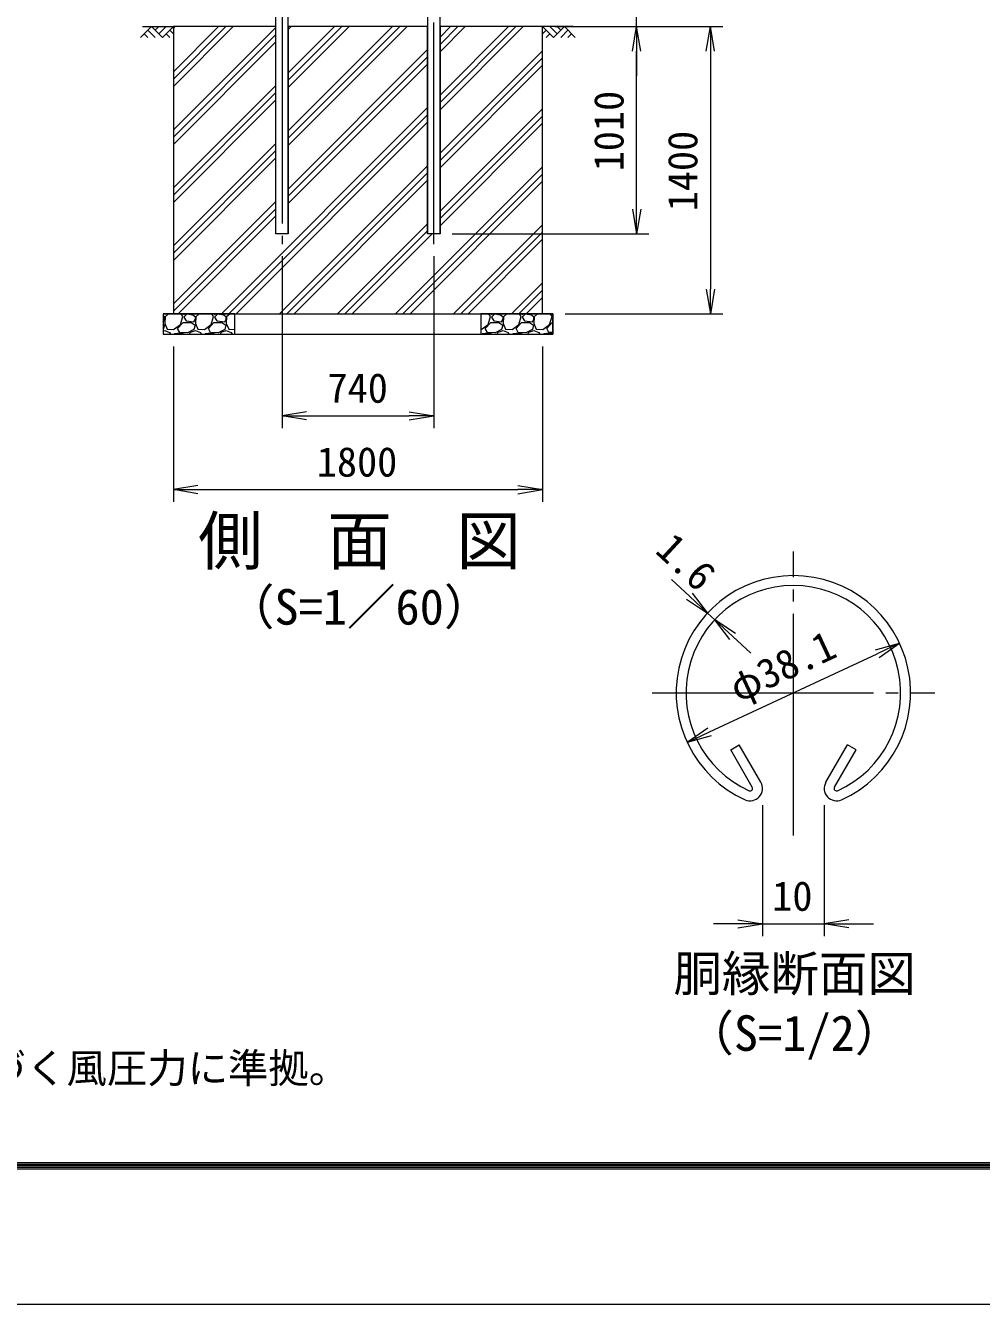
# Model space of a CAD drawing. Units: millimetres, scale not verified, with parts at other scales. Extents: x -21137 to 21137, y -15758 to 15759.
# Drawn here: x -14340 to -9680, y -15758 to -9524 of the extents above; entities that cross this region are included whole.
import ezdxf
from ezdxf.enums import TextEntityAlignment as Align

# ---------------------------------------------------------------- set-up
doc = ezdxf.new("R2010")
doc.units = ezdxf.units.MM
doc.header["$LTSCALE"] = 60
doc.linetypes.add('LONG_CHAIN', pattern=[21, 18, -1, 1, -1])
for name, color, linetype, lineweight in [('0-0_D-TTL', 7, 'Continuous', 9), ('0-1_D-TTL-TXT', 7, 'Continuous', 9), ('0-2_D-BMK', 2, 'LONG_CHAIN', 9), ('0-3_D-STR1', 1, 'Continuous', 9), ('0-4_D-STR-DIM', 7, 'Continuous', 9), ('0-5_0', 7, 'Continuous', 9), ('0-B_D-DCR-HCH', 7, 'Continuous', 9), ('0-C_D-STR4', 7, 'Continuous', 9), ('0-D_D-BGD', 7, 'Continuous', 9)]:
    doc.layers.add(name, color=color, linetype=linetype, lineweight=lineweight)
doc.styles.add('ＭＳ ゴシック', font='')
doc.styles.get('ＭＳ ゴシック').set_extended_font_data('MS Gothic')

# ---------------------------------------------------------------- blocks, each defined once
blk = doc.blocks.new('_Open')
at = {"layer": '0-5_0'}
blk.add_line((-60, 10), (0, 0), dxfattribs=at)
blk.add_lwpolyline([(-60, -10), (0, 0), (-60, 0)], dxfattribs=at)

msp = doc.modelspace()

# ---------------------------------------------------------------- linework, layer by layer
at = {"layer": '0-0_D-TTL', "color": 2}
msp.add_lwpolyline([(-21137.34, 2061.91), (4062.66, 2061.91), (4062.66, -15758.09), (-21137.34, -15758.09)], close=True, dxfattribs=at)
at = {"layer": '0-0_D-TTL'}
for points in [[(-20327.34, 1401.91), (3252.66, 1401.91), (3252.66, -15098.09), (-20327.34, -15098.09)], [(-20319.84, 1394.41), (3245.16, 1394.41), (3245.16, -15090.59), (-20319.84, -15090.59)], [(-20312.34, 1386.91), (3237.66, 1386.91), (3237.66, -15083.09), (-20312.34, -15083.09)], [(-20304.84, 1379.41), (3230.16, 1379.41), (3230.16, -15075.59), (-20304.84, -15075.59)], [(-20297.34, 1371.91), (3222.66, 1371.91), (3222.66, -15068.09), (-20297.34, -15068.09)]]:
    msp.add_lwpolyline(points, close=True, dxfattribs=at)
at = {"layer": '0-2_D-BMK'}
for p, q in [((-13090.03, -589.13), (-13090.03, -10589.13)), ((-12350.03, -10589.13), (-12350.03, -698.13)), ((-10596.92, -13472.38), (-10596.92, -12087.72)), ((-11286.14, -12776.94), (-9907.7, -12776.94))]:
    msp.add_line(p, q, dxfattribs=at)
at = {"layer": '0-3_D-STR1'}
for p, q in [((-12319.78, -10539.13), (-12319.78, -720.13)), ((-12380.28, -9279.13), (-12380.28, -10539.13)), ((-13120.28, -10539.13), (-13120.28, -9482.58)), ((-13059.78, -10539.13), (-13059.78, -9482.58)), ((-13059.78, -10539.13), (-13120.28, -10539.13)), ((-12319.78, -10539.13), (-12380.28, -10539.13)), ((-10902.4, -13054.52), (-10860.73, -13030.46)), ((-10797.13, -13236.87), (-10902.4, -13054.52)), ((-10755.45, -13212.81), (-10860.73, -13030.46)), ((-10438.39, -13212.81), (-10333.12, -13030.46)), ((-10396.71, -13236.87), (-10291.44, -13054.52)), ((-10291.44, -13054.52), (-10333.12, -13030.46))]:
    msp.add_line(p, q, dxfattribs=at)
for centre, radius, start, end in [((-10596.92, -12776.94), 571.5, 294.32478, 245.67522), ((-10596.92, -12776.94), 523.37, 294.32478, 245.67522), ((-10807.55, -13242.88), 60.16, 245.67522, 30), ((-10386.29, -13242.88), 60.16, 150, 294.32478), ((-10807.55, -13242.88), 12.03, 245.67522, 30), ((-10386.29, -13242.88), 12.03, 150, 294.32478)]:
    msp.add_arc(centre, radius, start, end, dxfattribs=at)
at = {"layer": '0-4_D-STR-DIM'}
for p, q in [((-11361.36, -9529.13), (-11361.36, -9229.13)), ((-11760.03, -9529.13), (-11301.36, -9529.13)), ((-11760.03, -9529.13), (-11301.36, -9529.13)), ((-11760.03, -9529.13), (-10941.36, -9529.13)), ((-11361.36, -10419.13), (-11361.36, -9649.13)), ((-11361.36, -9649.13), (-11361.36, -9769.13)), ((-11001.36, -9649.13), (-11001.36, -10809.13)), ((-12259.78, -10539.13), (-11301.36, -10539.13)), ((-13090.03, -10649.13), (-13090.03, -11486.45)), ((-12350.03, -10649.13), (-12350.03, -11486.45)), ((-11710.03, -10929.13), (-10941.36, -10929.13)), ((-13620.03, -11089.13), (-13620.03, -11846.45)), ((-11820.03, -11089.13), (-11820.03, -11846.45)), ((-12970.03, -11426.45), (-12470.03, -11426.45)), ((-13500.03, -11786.45), (-11940.03, -11786.45)), ((-11103.58, -12306.33), (-11191.5, -12224.66)), ((-10980.39, -12420.75), (-11015.66, -12388)), ((-11056.49, -12431.96), (-11055.89, -12431.96)), ((-11021.23, -12464.71), (-11020.63, -12464.71)), ((-10892.47, -12502.42), (-10804.55, -12584.08)), ((-11006.12, -12967.74), (-10187.72, -12586.13)), ((-10746.92, -13324.64), (-10746.92, -13963.04)), ((-10446.92, -13324.64), (-10446.92, -13963.04)), ((-10866.92, -13903.04), (-10986.92, -13903.04)), ((-10746.92, -13903.04), (-10446.92, -13903.04)), ((-10326.92, -13903.04), (-10206.92, -13903.04))]:
    msp.add_line(p, q, dxfattribs=at)
at = {"layer": '0-B_D-DCR-HCH'}
for p, q in [((-13726.46, -9529.13), (-13779.67, -9582.34)), ((-13726.46, -9529.13), (-13673.25, -9582.34)), ((-13708.72, -9546.87), (-13690.98, -9529.13)), ((-13690.98, -9564.61), (-13655.51, -9529.13)), ((-13673.25, -9582.34), (-13620.03, -9529.13)), ((-13620.03, -9537.76), (-13611.4, -9529.13)), ((-13620.03, -9820.6), (-13328.56, -9529.13)), ((-13620.03, -9785.25), (-13363.92, -9529.13)), ((-13620.03, -9749.89), (-13399.27, -9529.13)), ((-13620.03, -10032.74), (-13120.28, -9532.99)), ((-13059.78, -9543.2), (-13045.72, -9529.13)), ((-13059.78, -9826.04), (-12762.88, -9529.13)), ((-13059.78, -10108.88), (-12480.03, -9529.13)), ((-13059.78, -9790.68), (-12798.23, -9529.13)), ((-13059.78, -10073.53), (-12515.39, -9529.13)), ((-13059.78, -9755.33), (-12833.59, -9529.13)), ((-13059.78, -10038.17), (-12550.74, -9529.13)), ((-12319.78, -9651.73), (-12197.19, -9529.13)), ((-12319.78, -9934.57), (-11914.35, -9529.13)), ((-12319.78, -9616.37), (-12232.55, -9529.13)), ((-12319.78, -9899.21), (-11949.7, -9529.13)), ((-12319.78, -9581.01), (-12267.9, -9529.13)), ((-12319.78, -9863.86), (-11985.06, -9529.13)), ((-11766.82, -9582.34), (-11820.03, -9529.13)), ((-11749.08, -9564.61), (-11784.56, -9529.13)), ((-11713.61, -9529.13), (-11766.82, -9582.34)), ((-11731.25, -9546.96), (-11749.08, -9529.13)), ((-11713.61, -9529.13), (-11660.4, -9582.34)), ((-13761.93, -9564.61), (-13744.11, -9582.34)), ((-13744.19, -9546.87), (-13708.56, -9582.34)), ((-13655.51, -9564.61), (-13637.69, -9582.34)), ((-13637.77, -9546.87), (-13620.03, -9564.53)), ((-13620.03, -10068.09), (-13120.28, -9568.34)), ((-11802.3, -9546.87), (-11820.03, -9564.53)), ((-11784.56, -9564.61), (-11802.38, -9582.34)), ((-11695.87, -9546.87), (-11731.51, -9582.34)), ((-11678.13, -9564.61), (-11695.95, -9582.34)), ((-13620.03, -10103.45), (-13120.28, -9603.7)), ((-13059.78, -10321.01), (-12380.28, -9641.51)), ((-12319.78, -10146.7), (-11820.03, -9646.95)), ((-13059.78, -10356.37), (-12380.28, -9676.87)), ((-13059.78, -10391.73), (-12380.28, -9712.23)), ((-12319.78, -10182.06), (-11820.03, -9682.31)), ((-12319.78, -10217.41), (-11820.03, -9717.66)), ((-13620.03, -10315.58), (-13120.28, -9815.83)), ((-13620.03, -10350.93), (-13120.28, -9851.18)), ((-13620.03, -10386.29), (-13120.28, -9886.54)), ((-13385.06, -10929.13), (-12380.28, -9924.36)), ((-13349.7, -10929.13), (-12380.28, -9959.71)), ((-12319.78, -10429.54), (-11820.03, -9929.79)), ((-12319.78, -10464.9), (-11820.03, -9965.15)), ((-13314.35, -10929.13), (-12380.28, -9995.07)), ((-12319.78, -10500.25), (-11820.03, -10000.5)), ((-13620.03, -10598.42), (-13120.28, -10098.67)), ((-13620.03, -10633.78), (-13120.28, -10134.03)), ((-13620.03, -10669.13), (-13120.28, -10169.38)), ((-13102.22, -10929.13), (-12380.28, -10207.2)), ((-12536.53, -10929.13), (-11820.03, -10212.64)), ((-13066.86, -10929.13), (-12380.28, -10242.56)), ((-13031.5, -10929.13), (-12380.28, -10277.91)), ((-12501.17, -10929.13), (-11820.03, -10247.99)), ((-12465.82, -10929.13), (-11820.03, -10283.35)), ((-13620.03, -10881.26), (-13120.28, -10381.51)), ((-13620.03, -10916.62), (-13120.28, -10416.87)), ((-13597.19, -10929.13), (-13120.28, -10452.23)), ((-12819.37, -10929.13), (-12380.28, -10490.04)), ((-12784.02, -10929.13), (-12380.28, -10525.4)), ((-12253.69, -10929.13), (-11820.03, -10495.48)), ((-12218.33, -10929.13), (-11820.03, -10530.83)), ((-12748.66, -10929.13), (-12358.66, -10539.13)), ((-12182.98, -10929.13), (-11820.03, -10566.19)), ((-11970.84, -10929.13), (-11820.03, -10778.32)), ((-11935.49, -10929.13), (-11820.03, -10813.68)), ((-11900.13, -10929.13), (-11820.03, -10849.03)), ((-13662.16, -10946.13), (-13670.03, -10939.24)), ((-13670.03, -10968.59), (-13669.66, -10968.63)), ((-13669.66, -10968.63), (-13662.16, -10955.13)), ((-13660.66, -10944.63), (-13662.16, -10976.13)), ((-13662.16, -10955.13), (-13662.16, -10946.13)), ((-13643.68, -10929.13), (-13660.66, -10944.63)), ((-13585.66, -10980.63), (-13573.66, -10943.13)), ((-13573.66, -10943.13), (-13582.22, -10929.13)), ((-13570.56, -10929.13), (-13569.16, -10932.63)), ((-13569.16, -10932.63), (-13563.33, -10929.13)), ((-13554.16, -10931.13), (-13569.16, -10946.13)), ((-13569.16, -10946.13), (-13557.16, -10964.13)), ((-13557.16, -10964.13), (-13519.66, -10968.63)), ((-13524.16, -10935.63), (-13554.16, -10931.13)), ((-13512.16, -10946.13), (-13524.16, -10935.63)), ((-13519.66, -10968.63), (-13512.16, -10955.13)), ((-13510.66, -10944.63), (-13512.16, -10976.13)), ((-13512.16, -10955.13), (-13512.16, -10946.13)), ((-13493.68, -10929.13), (-13510.66, -10944.63)), ((-13435.66, -10980.63), (-13423.66, -10943.13)), ((-13423.66, -10943.13), (-13432.22, -10929.13)), ((-13420.56, -10929.13), (-13419.16, -10932.63)), ((-13419.16, -10932.63), (-13413.33, -10929.13)), ((-13404.16, -10931.13), (-13419.16, -10946.13)), ((-13419.16, -10946.13), (-13407.16, -10964.13)), ((-13407.16, -10964.13), (-13369.66, -10968.63)), ((-13374.16, -10935.63), (-13404.16, -10931.13)), ((-13362.16, -10946.13), (-13374.16, -10935.63)), ((-13369.66, -10968.63), (-13362.16, -10955.13)), ((-13360.66, -10944.63), (-13362.16, -10976.13)), ((-13362.16, -10955.13), (-13362.16, -10946.13)), ((-13343.68, -10929.13), (-13360.66, -10944.63)), ((-12085.66, -10980.63), (-12073.66, -10943.13)), ((-12073.66, -10943.13), (-12082.22, -10929.13)), ((-12070.56, -10929.13), (-12069.16, -10932.63)), ((-12069.16, -10932.63), (-12063.33, -10929.13)), ((-12054.16, -10931.13), (-12069.16, -10946.13)), ((-12069.16, -10946.13), (-12057.16, -10964.13)), ((-12057.16, -10964.13), (-12019.66, -10968.63)), ((-12024.16, -10935.63), (-12054.16, -10931.13)), ((-12012.16, -10946.13), (-12024.16, -10935.63)), ((-12019.66, -10968.63), (-12012.16, -10955.13)), ((-12010.66, -10944.63), (-12012.16, -10976.13)), ((-12012.16, -10955.13), (-12012.16, -10946.13)), ((-11993.68, -10929.13), (-12010.66, -10944.63)), ((-11935.66, -10980.63), (-11923.66, -10943.13)), ((-11923.66, -10943.13), (-11932.22, -10929.13)), ((-11920.56, -10929.13), (-11919.16, -10932.63)), ((-11919.16, -10932.63), (-11913.33, -10929.13)), ((-11904.16, -10931.13), (-11919.16, -10946.13)), ((-11919.16, -10946.13), (-11907.16, -10964.13)), ((-11907.16, -10964.13), (-11869.66, -10968.63)), ((-11874.16, -10935.63), (-11904.16, -10931.13)), ((-11862.16, -10946.13), (-11874.16, -10935.63)), ((-11869.66, -10968.63), (-11862.16, -10955.13)), ((-11860.66, -10944.63), (-11862.16, -10976.13)), ((-11862.16, -10955.13), (-11862.16, -10946.13)), ((-11843.68, -10929.13), (-11860.66, -10944.63)), ((-11785.66, -10980.63), (-11773.66, -10943.13)), ((-11773.66, -10943.13), (-11782.22, -10929.13)), ((-11770.56, -10929.13), (-11770.03, -10930.45)), ((-13670.03, -10980.72), (-13663.66, -10985.13)), ((-13669.66, -11006.13), (-13670.03, -11006.33)), ((-13670.03, -11013.09), (-13662.16, -11010.63)), ((-13663.66, -10985.13), (-13669.66, -11006.13)), ((-13662.16, -10976.13), (-13650.16, -11004.63)), ((-13662.16, -11010.63), (-13638.16, -11019.63)), ((-13650.16, -11004.63), (-13618.66, -11006.13)), ((-13638.16, -11019.63), (-13633.78, -11029.13)), ((-13618.66, -11006.13), (-13585.66, -10980.63)), ((-13614.91, -11029.13), (-13614.16, -11027.13)), ((-13585.66, -11024.13), (-13614.16, -11027.13)), ((-13599.16, -11001.63), (-13572.16, -10971.63)), ((-13588.66, -11019.63), (-13599.16, -11001.63)), ((-13551.16, -11022.63), (-13588.66, -11019.63)), ((-13565.66, -11029.13), (-13585.66, -11024.13)), ((-13572.16, -10971.63), (-13533.16, -10971.63)), ((-13519.66, -11006.13), (-13551.16, -11022.63)), ((-13540.88, -11029.13), (-13536.16, -11018.13)), ((-13536.16, -11018.13), (-13512.16, -11010.63)), ((-13533.16, -10971.63), (-13513.66, -10985.13)), ((-13513.66, -10985.13), (-13519.66, -11006.13)), ((-13512.16, -10976.13), (-13500.16, -11004.63)), ((-13512.16, -11010.63), (-13488.16, -11019.63)), ((-13500.16, -11004.63), (-13468.66, -11006.13)), ((-13488.16, -11019.63), (-13483.78, -11029.13)), ((-13468.66, -11006.13), (-13435.66, -10980.63)), ((-13464.91, -11029.13), (-13464.16, -11027.13)), ((-13435.66, -11024.13), (-13464.16, -11027.13)), ((-13449.16, -11001.63), (-13422.16, -10971.63)), ((-13438.66, -11019.63), (-13449.16, -11001.63)), ((-13401.16, -11022.63), (-13438.66, -11019.63)), ((-13415.66, -11029.13), (-13435.66, -11024.13)), ((-13422.16, -10971.63), (-13383.16, -10971.63)), ((-13369.66, -11006.13), (-13401.16, -11022.63)), ((-13390.88, -11029.13), (-13386.16, -11018.13)), ((-13386.16, -11018.13), (-13362.16, -11010.63)), ((-13383.16, -10971.63), (-13363.66, -10985.13)), ((-13363.66, -10985.13), (-13369.66, -11006.13)), ((-13362.16, -10976.13), (-13350.16, -11004.63)), ((-13362.16, -11010.63), (-13338.16, -11019.63)), ((-13350.16, -11004.63), (-13320.03, -11006.07)), ((-13338.16, -11019.63), (-13333.78, -11029.13)), ((-12120.03, -11006.07), (-12118.66, -11006.13)), ((-12118.66, -11006.13), (-12085.66, -10980.63)), ((-12114.91, -11029.13), (-12114.16, -11027.13)), ((-12085.66, -11024.13), (-12114.16, -11027.13)), ((-12099.16, -11001.63), (-12072.16, -10971.63)), ((-12088.66, -11019.63), (-12099.16, -11001.63)), ((-12051.16, -11022.63), (-12088.66, -11019.63)), ((-12065.66, -11029.13), (-12085.66, -11024.13)), ((-12072.16, -10971.63), (-12033.16, -10971.63)), ((-12019.66, -11006.13), (-12051.16, -11022.63)), ((-12040.88, -11029.13), (-12036.16, -11018.13)), ((-12036.16, -11018.13), (-12012.16, -11010.63)), ((-12033.16, -10971.63), (-12013.66, -10985.13)), ((-12013.66, -10985.13), (-12019.66, -11006.13)), ((-12012.16, -10976.13), (-12000.16, -11004.63)), ((-12012.16, -11010.63), (-11988.16, -11019.63)), ((-12000.16, -11004.63), (-11968.66, -11006.13)), ((-11988.16, -11019.63), (-11983.78, -11029.13)), ((-11968.66, -11006.13), (-11935.66, -10980.63)), ((-11964.91, -11029.13), (-11964.16, -11027.13)), ((-11935.66, -11024.13), (-11964.16, -11027.13)), ((-11949.16, -11001.63), (-11922.16, -10971.63)), ((-11938.66, -11019.63), (-11949.16, -11001.63)), ((-11901.16, -11022.63), (-11938.66, -11019.63)), ((-11915.66, -11029.13), (-11935.66, -11024.13)), ((-11922.16, -10971.63), (-11883.16, -10971.63)), ((-11869.66, -11006.13), (-11901.16, -11022.63)), ((-11890.88, -11029.13), (-11886.16, -11018.13)), ((-11886.16, -11018.13), (-11862.16, -11010.63)), ((-11883.16, -10971.63), (-11863.66, -10985.13)), ((-11863.66, -10985.13), (-11869.66, -11006.13)), ((-11862.16, -10976.13), (-11850.16, -11004.63)), ((-11862.16, -11010.63), (-11838.16, -11019.63)), ((-11850.16, -11004.63), (-11818.66, -11006.13)), ((-11838.16, -11019.63), (-11833.78, -11029.13)), ((-11818.66, -11006.13), (-11785.66, -10980.63)), ((-11814.91, -11029.13), (-11814.16, -11027.13)), ((-11785.66, -11024.13), (-11814.16, -11027.13)), ((-11799.16, -11001.63), (-11772.16, -10971.63)), ((-11788.66, -11019.63), (-11799.16, -11001.63)), ((-11770.03, -11021.12), (-11788.66, -11019.63)), ((-11770.03, -11028.04), (-11785.66, -11024.13)), ((-11772.16, -10971.63), (-11770.03, -10971.63))]:
    msp.add_line(p, q, dxfattribs=at)
for points in [[(-13059.78, -10539.13), (-13120.28, -10539.13), (-13120.28, -9529.13), (-13620.03, -9529.13), (-13620.03, -10929.13), (-11820.03, -10929.13), (-11820.03, -9529.13), (-12319.78, -9529.13), (-12319.78, -10539.13), (-12380.28, -10539.13), (-12380.28, -9529.13), (-13059.78, -9529.13)], [(-13320.03, -10929.13), (-13670.03, -10929.13), (-13670.03, -11029.13), (-13320.03, -11029.13)], [(-11770.03, -10929.13), (-12120.03, -10929.13), (-12120.03, -11029.13), (-11770.03, -11029.13)]]:
    msp.add_lwpolyline(points, close=True, dxfattribs=at)
at = {"layer": '0-C_D-STR4'}
for p, q in [((-12380.28, -9529.13), (-13059.78, -9529.13)), ((-11820.03, -9529.13), (-12319.78, -9529.13)), ((-11820.03, -10929.13), (-11820.03, -9529.13)), ((-13670.03, -10929.13), (-11770.03, -10929.13)), ((-13670.03, -10929.13), (-13670.03, -11029.13)), ((-11770.03, -10929.13), (-11770.03, -11029.13)), ((-13670.03, -11029.13), (-11770.03, -11029.13))]:
    msp.add_line(p, q, dxfattribs=at)
msp.add_lwpolyline([(-13120.28, -9529.13), (-13620.03, -9529.13), (-13620.03, -10929.13)], dxfattribs=at)
at = {"layer": '0-D_D-BGD'}
for p, q in [((-13770.03, -9529.13), (-13620.03, -9529.13)), ((-11670.03, -9529.13), (-11820.03, -9529.13))]:
    msp.add_line(p, q, dxfattribs=at)

# ---------------------------------------------------------------- block references
at = {"layer": '0-4_D-STR-DIM', "xscale": 2, "yscale": 2}
for p, rotation in [((-11361.36, -9529.13), 90), ((-11361.36, -9529.13), 90), ((-11001.36, -9529.13), 90), ((-11361.36, -10539.13), 270), ((-11001.36, -10929.13), 270), ((-13090.03, -11426.45), 180), ((-13620.03, -11786.45), 180), ((-11015.66, -12388), 317.11285), ((-10980.39, -12420.75), 137.11285), ((-10078.96, -12535.42), 24.99865), ((-11114.88, -13018.45), 204.99865), ((-10446.92, -13903.04), 180)]:
    msp.add_blockref('_Open', p, dxfattribs=dict(at, rotation=rotation))
for p in [(-12350.03, -11426.45), (-11820.03, -11786.45), (-10746.92, -13903.04)]:
    msp.add_blockref('_Open', p, dxfattribs=at)

# ---------------------------------------------------------------- texts
at = {"layer": '0-1_D-TTL-TXT', "style": 'ＭＳ ゴシック'}
for s, height, p in [('側\u3000面\u3000図', 230.9, (-13499.73, -12220.51)), ('（S=1／60）', 173.3, (-13363.28, -12496.43)), ('胴縁断面図', 173.3, (-11181.69, -14283.7)), ('（S=1/2）', 173.3, (-11123.22, -14574.02)), ('（設計条件）風荷重：昭和57年改正 建築基準法・同施行令に基づく風圧力に準拠。', 144.3, (-20143.16, -14721.67))]:
    msp.add_text(s, height=height, dxfattribs=at).set_placement(p, align=Align.BOTTOM_LEFT)
at = {"layer": '0-4_D-STR-DIM', "style": 'ＭＳ ゴシック'}
for s, rotation, p in [('1010', 90, (-11381.6, -10234.83)), ('1400', 90, (-11021.6, -10429.83)), ('1.6', 317.113, (-11306.02, -12121.96)), ('φ38.1', 24.999, (-10848.13, -12866.32))]:
    msp.add_text(s, height=144.3, rotation=rotation, dxfattribs=at).set_placement(p, align=Align.BOTTOM_LEFT)
for s, p in [('740', (-12868.53, -11406.2)), ('1800', (-12920.73, -11766.2)), ('10', (-10700.12, -13882.8))]:
    msp.add_text(s, height=144.3, dxfattribs=at).set_placement(p, align=Align.BOTTOM_LEFT)

doc.saveas('drawing.dxf')
